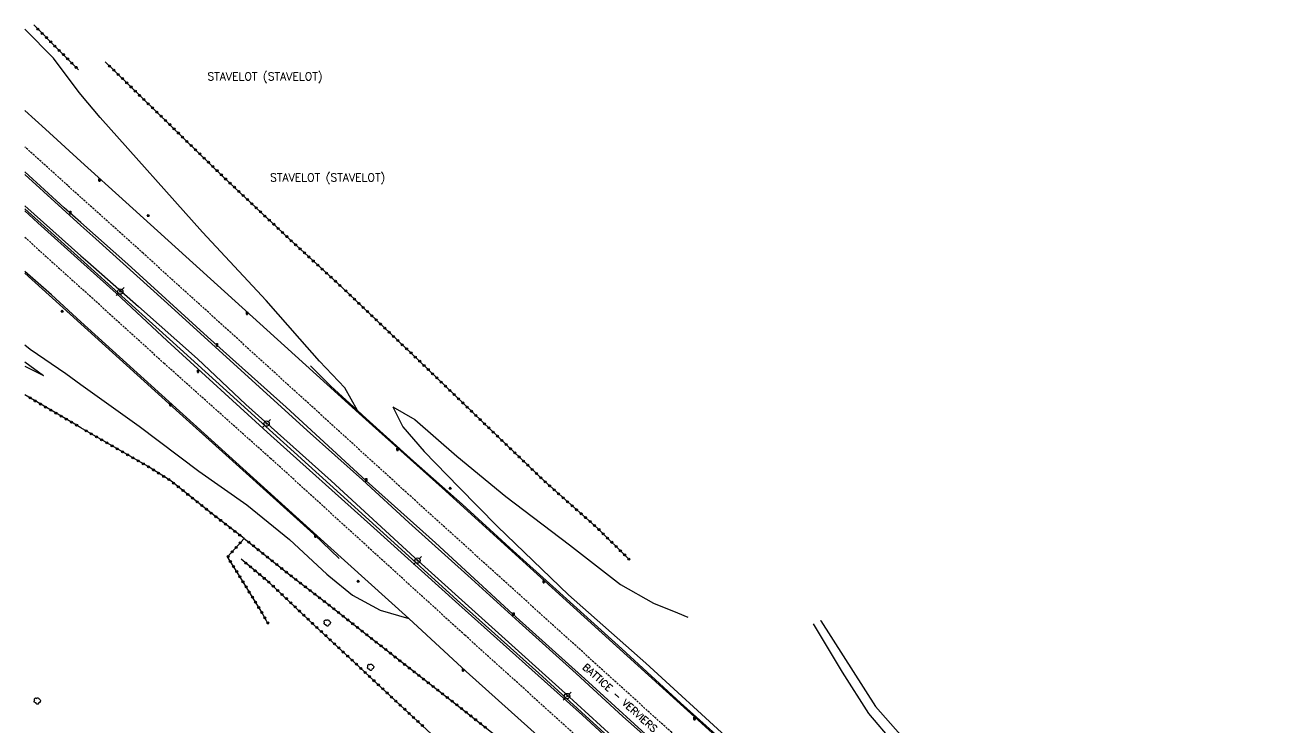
# Model space of a CAD drawing. Header units: millimetres. Extents: x 266999 to 268000, y 119000 to 120000.
# Drawn here: x 267000 to 267311.5, y 119350 to 119525.5 of the extents above; entities that cross this region are included whole.
import ezdxf
from ezdxf.enums import TextEntityAlignment as Align

# ---------------------------------------------------------------- set-up
doc = ezdxf.new("R2010")
doc.units = ezdxf.units.MM
doc.linetypes.add('DASHED', pattern=[0.75, 0.5, -0.25])
doc.layers.get('0').update_dxf_attribs({"linetype": 'CONTINUOUS'})
for name, color, linetype in [('W0001', 6, 'DASHED'), ('W0008', 7, 'CONTINUOUS'), ('W0010', 4, 'CONTINUOUS'), ('W0071', 7, 'CONTINUOUS'), ('W0211', 2, 'CONTINUOUS'), ('W0214', 2, 'CONTINUOUS'), ('W0300', 7, 'CONTINUOUS'), ('W0323', 7, 'CONTINUOUS'), ('W0401', 7, 'CONTINUOUS'), ('W0473', 7, 'CONTINUOUS'), ('W0850', 7, 'CONTINUOUS'), ('W0980', 7, 'CONTINUOUS'), ('W0989', 7, 'CONTINUOUS')]:
    doc.layers.add(name, color=color, linetype=linetype)
doc.styles.get("Standard").update_dxf_attribs({"font": 'romans.shx', "width": 0.85})

# ---------------------------------------------------------------- blocks, each defined once
blk = doc.blocks.new('T473')
for p, q in [((-0.166667, 0.166667), (0.166667, -0.166667)), ((-0.166667, -0.166667), (0.166667, 0.166667)), ((0.500001, 0.500001), (1.000002, 1.000002)), ((-1.000002, -1.000002), (-0.500001, -0.500001))]:
    blk.add_line(p, q)
blk.add_ellipse((0, 0), major_axis=(0.471405, 0.471405), ratio=1, start_param=5.4977871438, end_param=11.780972451)
blk = doc.blocks.new('T401')
for p, q in [((-0.3, 0.3), (0, 0.3)), ((-0.3, -0.25), (-0.3, 0.3)), ((-0.3, 0.15), (0, 0.15)), ((-0.3, 0), (0, 0)), ((0, 0.3), (0, -0.25)), ((-0.3, -0.15), (0, -0.15)), ((-0.3, -0.25), (-0.3, -0.3)), ((-0.3, -0.3), (0, -0.3)), ((0, -0.3), (0, -0.25))]:
    blk.add_line(p, q)
blk = doc.blocks.new('T850')
for p, q in [((-0.25, -0.15), (0, 0.32)), ((0, 0.32), (0.25, -0.15)), ((-0.25, -0.15), (0.25, -0.15))]:
    blk.add_line(p, q)
for major_axis in [(-0.106, 0.106), (-0.0354, 0.0354), (-0.0236, 0.0236)]:
    blk.add_ellipse((0, 0), major_axis=major_axis, ratio=1, start_param=3.926991, end_param=10.210176)
blk = doc.blocks.new('T300')
for p, q in [((-0.8, 0.51), (-0.86, 0.34)), ((-0.86, 0.34), (-0.86, 0.17)), ((-0.86, 0.17), (-0.74, 0.06)), ((-0.69, 0.63), (-0.8, 0.51)), ((-0.8, -0.06), (-0.74, 0.06)), ((-0.74, 0.06), (-0.69, 0.11)), ((-0.57, 0.69), (-0.69, 0.63)), ((-0.46, 0.69), (-0.57, 0.69)), ((-0.29, 0.63), (-0.46, 0.69)), ((-0.29, 0.63), (-0.17, 0.74)), ((-0.23, 0.57), (-0.29, 0.63)), ((-0.17, 0.74), (-0.06, 0.8)), ((-0.06, 0.8), (0.06, 0.8)), ((0.06, 0.8), (0.23, 0.74)), ((0.23, 0.74), (0.34, 0.63)), ((0.34, 0.63), (0.4, 0.51)), ((0.46, 0.46), (0.34, 0.46)), ((0.4, 0.51), (0.4, 0.46)), ((0.57, 0.4), (0.46, 0.46)), ((0.57, 0.4), (0.69, 0.29)), ((0.69, 0.29), (0.74, 0.17)), ((0.74, 0.06), (0.69, -0.17)), ((0.74, 0.17), (0.74, 0.06)), ((-0.8, -0.17), (-0.8, -0.06)), ((-0.8, -0.23), (-0.8, -0.17)), ((-0.74, -0.34), (-0.8, -0.23)), ((-0.69, -0.4), (-0.74, -0.34)), ((-0.51, -0.46), (-0.69, -0.4)), ((-0.4, -0.46), (-0.51, -0.46)), ((-0.4, -0.46), (-0.34, -0.46)), ((-0.34, -0.46), (-0.34, -0.4)), ((-0.34, -0.51), (-0.34, -0.46)), ((-0.29, -0.63), (-0.34, -0.51)), ((-0.17, -0.74), (-0.29, -0.63)), ((-0.06, -0.8), (-0.17, -0.74)), ((0.06, -0.8), (-0.06, -0.8)), ((0.17, -0.74), (0.06, -0.8)), ((0.23, -0.69), (0.17, -0.74)), ((0.29, -0.46), (0.23, -0.46)), ((0.29, -0.63), (0.23, -0.69)), ((0.46, -0.4), (0.29, -0.46)), ((0.34, -0.51), (0.29, -0.63)), ((0.34, -0.51), (0.34, -0.46)), ((0.57, -0.34), (0.46, -0.4)), ((0.63, -0.29), (0.57, -0.34)), ((0.69, -0.17), (0.63, -0.29))]:
    blk.add_line(p, q)
blk = doc.blocks.new('t323o')
at = {"color": 0, "linetype": 'Continuous'}
for radius in [0.25, 0.15]:
    blk.add_circle((0, 0), radius, dxfattribs=at)

msp = doc.modelspace()

# ---------------------------------------------------------------- linework, layer by layer
at = {"layer": 'W0001'}
for points in [[(267014, 119482.37), (267010.7, 119485.33), (267000, 119495.01)], [(267357.95, 119171), (267357.85, 119171.1), (267314.98, 119209.88), (267305.56, 119218.45), (267253.81, 119265.49), (267211.31, 119303.92), (267161.67, 119348.65), (267095.9, 119408.15), (267050.38, 119449.56), (267029.55, 119468.41), (267014.01, 119482.36), (267014, 119482.37)], [(267000, 119472.42), (267014, 119459.74)], [(267334.17, 119171), (267334.06, 119171.1), (267305.6, 119196.29), (267268.33, 119229.73), (267211.7, 119280.94), (267164.9, 119323.32), (267109.98, 119372.97), (267061.42, 119417.17), (267034.81, 119440.9), (267014.01, 119459.74), (267014, 119459.74)]]:
    msp.add_lwpolyline(points, dxfattribs=at)
at = {"layer": 'W0008'}
for points in [[(267000, 119504.08), (267005.17, 119499.42), (267014, 119491.39)], [(267014, 119491.39), (267014.01, 119491.39), (267025.23, 119481.17), (267064.87, 119445.32)], [(267014, 119476.11), (267009.8, 119479.81), (267000, 119488.75)], [(267000, 119479), (267003.26, 119476.07), (267014, 119466.39)], [(267045.6, 119447.51), (267025.76, 119465.73), (267014.01, 119476.1), (267014, 119476.11)], [(267014, 119466.39), (267014.01, 119466.38), (267022.84, 119458.42), (267035.59, 119446.57)], [(267014, 119451.28), (267006.62, 119458), (267000, 119463.91)], [(267023.6, 119442.52), (267014.01, 119451.27), (267014, 119451.28)], [(267304.95, 119202.82), (267265.41, 119238.34), (267236.08, 119265.16), (267201.58, 119296.23), (267167.98, 119326.66), (267139.41, 119352.96), (267108.48, 119380.62), (267086.35, 119400.54), (267061.48, 119422.85), (267035.59, 119446.57)], [(267045.6, 119447.51), (267065.3, 119429.94), (267085.26, 119411.57), (267102.6, 119396.03), (267121.99, 119378.24), (267139.97, 119362.05), (267159.89, 119343.89), (267178.74, 119327.11), (267196.47, 119310.71), (267213.41, 119295.62), (267233.17, 119277.54), (267250.48, 119262.26), (267270.7, 119243.82), (267287.79, 119228.35), (267307.55, 119210.49)], [(267314.21, 119219.68), (267286.28, 119244.96), (267260.9, 119267.97), (267217.85, 119306.91), (267199.36, 119323.67), (267173.66, 119346.94), (267147.84, 119370.21), (267128.13, 119388.14), (267104.28, 119409.8), (267086.87, 119425.4), (267083.59, 119428.37), (267064.87, 119445.32)], [(267023.6, 119442.52), (267075.62, 119395.47), (267095.97, 119377.16), (267110.31, 119363.88), (267126.45, 119349.44), (267182.82, 119298.32), (267214.57, 119269.38), (267257.55, 119230.63), (267295.37, 119196.59), (267316.48, 119177.83)]]:
    msp.add_lwpolyline(points, dxfattribs=at)
at = {"layer": 'W0010'}
for points in [[(267000, 119488.12), (267014, 119475.39)], [(267014, 119466.93), (267000, 119479.56)], [(267014, 119475.39), (267014.01, 119475.38), (267017.7, 119472.02), (267034.8, 119456.61), (267045.72, 119446.74)], [(267036.11, 119446.98), (267014.01, 119466.92), (267014, 119466.93)], [(267000, 119463.44), (267008.66, 119455.64), (267014, 119450.77)], [(267014, 119450.77), (267014.01, 119450.76), (267023.6, 119442.01), (267038.62, 119428.5), (267048.53, 119419.51), (267072.22, 119398.2), (267078.53, 119392.18)], [(267036.11, 119446.98), (267090.47, 119397.76), (267108.07, 119381.74), (267128.45, 119363.46), (267148.79, 119344.93), (267165.53, 119329.84), (267185.84, 119311.44), (267245.71, 119257.32), (267261.75, 119242.72), (267281.87, 119224.5), (267297.3, 119210.71), (267311.05, 119198.46)], [(267310.1, 119207.4), (267297.13, 119219.1), (267283.61, 119231.51), (267269.61, 119244.05), (267254.78, 119257.43), (267241.93, 119269.13), (267230.65, 119279.31), (267219.49, 119289.47), (267207.89, 119299.88), (267197.11, 119309.58), (267183.87, 119321.64), (267172.78, 119331.63), (267159.48, 119343.78), (267149.5, 119352.68), (267137.83, 119363.41), (267123.55, 119376.24), (267110.7, 119387.88), (267095.97, 119401.16), (267084.36, 119411.79), (267070.56, 119424.17), (267045.72, 119446.74)], [(267071.35, 119440.32), (267076.48, 119435.23), (267083.16, 119429.13), (267085.31, 119427.17), (267097.11, 119416.5), (267109.29, 119405.7), (267121.18, 119394.77), (267132.76, 119384.43), (267149.21, 119369.54), (267163.91, 119356.09), (267177.52, 119343.84), (267195.12, 119327.99), (267224.84, 119301.07), (267257.36, 119271.54), (267275.57, 119255.07), (267286.34, 119245.27), (267312.97, 119221.32), (267324.5, 119210.83), (267326.34, 119209.4), (267329.82, 119207.5), (267333.36, 119205.86), (267333.37, 119205.85)]]:
    msp.add_lwpolyline(points, dxfattribs=at)
at = {"layer": 'W0071'}
for points in [[(267316.58, 119250.27), (267304.23, 119264.82), (267296.21, 119273.67), (267288.72, 119281.02), (267275.32, 119293.2), (267263.53, 119303.81), (267252.05, 119314.57), (267238.82, 119326.02), (267217.07, 119346.23), (267210.96, 119353.37), (267204.35, 119363.73), (267197.15, 119375.84)], [(267198.88, 119376.67), (267198.92, 119376.6), (267212.64, 119355.16), (267218.88, 119348.07), (267229.52, 119337.99), (267239.44, 119328.99), (267239.79, 119328.68), (267245.56, 119323.46), (267252.48, 119317.2), (267261.13, 119310.26), (267271.04, 119301.46), (267285.01, 119288.79), (267287.36, 119286.55), (267298.14, 119276.29), (267298.94, 119275.39), (267309.22, 119263.77), (267311.07, 119261.38), (267312.44, 119266.6), (267313.18, 119269.13), (267313.59, 119270.54)]]:
    msp.add_lwpolyline(points, dxfattribs=at)
at = {"layer": 'W0211'}
for points in [[(267014, 119508.09), (267013.28, 119508.94), (267007.15, 119517.21), (267000, 119524.42)], [(267083.59, 119428.37), (267083.16, 119429.13), (267079.97, 119434.8), (267073.66, 119441.42), (267068.72, 119447.05), (267060.33, 119456.63), (267044.4, 119473.66), (267018.83, 119502.37), (267014.01, 119508.08), (267014, 119508.09)], [(267000, 119480.31), (267014, 119467.81)], [(267014, 119467.81), (267014.01, 119467.8), (267015.69, 119466.3), (267028.36, 119455.15), (267043.16, 119442.07), (267055.21, 119430.66), (267076.58, 119411.52), (267097.46, 119392.31), (267135.11, 119358.43), (267152.59, 119342.41), (267169.26, 119327.36), (267185.14, 119313.08), (267201.72, 119297.9), (267217.02, 119284.1), (267248.56, 119255.41), (267266.12, 119239.46), (267286.91, 119220.79), (267308.98, 119201), (267319.95, 119191.07), (267338.21, 119174.96), (267342.56, 119171.1), (267342.67, 119171)], [(267000, 119445.51), (267001.27, 119444.45), (267010.24, 119438.34), (267014, 119435.64)], [(267000, 119440.18), (267004.61, 119437.88)], [(267014, 119435.64), (267014.01, 119435.63), (267028.52, 119425.2), (267043.46, 119413.97), (267055.46, 119405.54), (267066.15, 119396.87), (267075.48, 119388.2), (267075.93, 119387.78), (267081.9, 119382.94), (267088.77, 119379.22), (267095.97, 119377.16)], [(267091.96, 119430.08), (267094.43, 119425.04), (267099.81, 119418.92), (267108.45, 119409.97), (267118.17, 119400.17), (267135.86, 119383.07), (267155.24, 119365.98), (267176.1, 119346.86), (267195.1, 119330.04), (267214.96, 119311.95), (267229.31, 119298.8), (267245.79, 119283.82), (267260.59, 119269.83), (267293.71, 119240.04), (267311.6, 119223.8)]]:
    msp.add_lwpolyline(points, dxfattribs=at)
at = {"layer": 'W0214'}
for points in [[(267000, 119441.3), (267004.61, 119437.88)], [(267091.96, 119430.08), (267097.45, 119426.85), (267107.95, 119417.72), (267120.2, 119407.66), (267136.12, 119395.56), (267148.85, 119385.62), (267157.12, 119380.99), (267163.13, 119378.54), (267165.72, 119377.49)]]:
    msp.add_lwpolyline(points, dxfattribs=at)
at = {"layer": 'W0323'}
for points in [[(267002.19, 119525.49), (267008, 119519.69), (267013.42, 119514.26)], [(267020.07, 119516.26), (267022.71, 119513.69), (267049.76, 119487.38), (267065.81, 119472.25), (267079.11, 119460.04)], [(267079.11, 119460.04), (267079.12, 119460.04), (267098.5, 119441.61), (267114.37, 119426.27), (267129.8, 119411.52), (267137.2, 119404.96), (267143.12, 119399.72), (267151.03, 119391.92)], [(267014, 119424.81), (267012.04, 119425.96), (267000, 119433.03)], [(267054.79, 119397.14), (267045.73, 119404.15), (267036.47, 119411.53), (267030.63, 119415.22), (267022.77, 119419.68), (267014.01, 119424.81), (267014, 119424.81)], [(267060.91, 119375.66), (267059.02, 119378.95), (267053.43, 119388.09), (267050.66, 119392.52), (267054.79, 119397.14)], [(267054.79, 119397.14), (267066.18, 119388.08), (267075.11, 119381.21), (267086.15, 119372.53), (267095.85, 119364.95), (267108.84, 119354.88), (267120.51, 119345.65), (267128.4, 119339.68), (267136.53, 119333.32), (267139.21, 119330.75), (267147.46, 119322.31), (267154.06, 119315.93), (267165, 119303.78), (267176.59, 119291.94), (267190.25, 119277.9), (267201.96, 119266.06), (267215, 119253.11), (267227.86, 119241.13), (267236.37, 119233.29)], [(267106.09, 119344.19), (267092.66, 119356.54), (267089.97, 119359.06), (267082.37, 119366.17), (267070.92, 119376.84), (267061.04, 119386.18), (267054.06, 119391.96)]]:
    msp.add_lwpolyline(points, dxfattribs=at)

# ---------------------------------------------------------------- block references
at = {"layer": 'W0300', "rotation": 359.9999899820874}
for p in [(267075.62, 119376.05), (267086.46, 119364.97), (267003.14, 119356.51)]:
    msp.add_blockref('T300', p, dxfattribs=at)
at = {"layer": 'W0323'}
for p, rotation in [((267003.25, 119524.43), 314.9912578914176), ((267004.31, 119523.37), 314.9912578914176), ((267005.38, 119522.31), 314.9912578914176), ((267006.44, 119521.25), 314.9912578914176), ((267007.5, 119520.19), 314.9912578914176), ((267008.56, 119519.13), 314.9947207429219), ((267009.62, 119518.07), 314.9947207429219), ((267010.68, 119517.01), 314.9947207429219), ((267011.74, 119515.95), 314.9947207429219), ((267012.8, 119514.89), 314.9947207429219), ((267021.14, 119515.21), 315.79023650196), ((267022.22, 119514.17), 315.79023650196), ((267023.29, 119513.12), 315.7893256438999), ((267024.37, 119512.08), 315.7893256438999), ((267025.44, 119511.03), 315.7893256438999), ((267026.52, 119509.98), 315.7893256438999), ((267027.59, 119508.94), 315.7893256438999), ((267028.67, 119507.89), 315.7893256438999), ((267029.74, 119506.85), 315.7893256438999), ((267030.82, 119505.8), 315.7893256438999), ((267031.89, 119504.75), 315.7893256438999), ((267032.97, 119503.71), 315.7893256438999), ((267034.05, 119502.66), 315.7893256438999), ((267035.12, 119501.62), 315.7893256438999), ((267036.2, 119500.57), 315.7893256438999), ((267037.27, 119499.52), 315.7893256438999), ((267038.35, 119498.48), 315.7893256438999), ((267039.42, 119497.43), 315.7893256438999), ((267040.5, 119496.39), 315.7893256438999), ((267041.57, 119495.34), 315.7893256438999), ((267042.65, 119494.3), 315.7893256438999), ((267043.72, 119493.25), 315.7893256438999), ((267044.8, 119492.2), 315.7893256438999), ((267045.87, 119491.16), 315.7893256438999), ((267046.95, 119490.11), 315.7893256438999), ((267048.02, 119489.07), 315.7893256438999), ((267049.1, 119488.02), 315.7893256438999), ((267050.18, 119486.98), 316.6917575843059), ((267051.27, 119485.95), 316.6917575843059), ((267052.36, 119484.92), 316.6917575843059), ((267053.45, 119483.89), 316.6917575843059), ((267054.55, 119482.86), 316.6917575843059), ((267055.64, 119481.84), 316.6917575843059), ((267056.73, 119480.81), 316.6917575843059), ((267057.82, 119479.78), 316.6917575843059), ((267058.91, 119478.75), 316.6917575843059), ((267060, 119477.72), 316.6917575843059), ((267061.09, 119476.69), 316.6917575843059), ((267062.19, 119475.66), 316.6917575843059), ((267063.28, 119474.63), 316.6917575843059), ((267064.37, 119473.6), 316.6917575843059), ((267065.46, 119472.58), 316.6917575843059), ((267066.56, 119471.56), 317.4759066604277), ((267067.67, 119470.54), 317.4759066604277), ((267068.77, 119469.53), 317.4759066604277), ((267069.88, 119468.52), 317.4759066604277), ((267070.98, 119467.5), 317.4759066604277), ((267072.09, 119466.49), 317.4759066604277), ((267073.19, 119465.47), 317.4759066604277), ((267074.3, 119464.46), 317.4759066604277), ((267075.41, 119463.45), 317.4759066604277), ((267076.51, 119462.43), 317.4759066604277), ((267077.62, 119461.42), 317.4759066604277), ((267078.72, 119460.4), 317.4759066604277), ((267080.2, 119459.01), 316.4381173970705), ((267081.29, 119457.98), 316.4381173970705), ((267082.38, 119456.94), 316.4381173970705), ((267083.46, 119455.91), 316.4381173970705), ((267084.55, 119454.88), 316.4381173970705), ((267085.64, 119453.84), 316.4381173970705), ((267086.72, 119452.81), 316.4381173970705), ((267087.81, 119451.78), 316.4381173970705), ((267088.9, 119450.74), 316.4381173970705), ((267089.98, 119449.71), 316.4381173970705), ((267091.07, 119448.67), 316.4381173970705), ((267092.16, 119447.64), 316.4381173970705), ((267093.24, 119446.61), 316.4381173970705), ((267094.33, 119445.57), 316.4381173970705), ((267095.42, 119444.54), 316.4381173970705), ((267096.51, 119443.51), 316.4381173970705), ((267097.59, 119442.47), 316.4381173970705), ((267098.68, 119441.44), 315.9802294503281), ((267099.76, 119440.39), 315.9802294503281), ((267100.84, 119439.35), 315.9802294503281), ((267101.91, 119438.31), 315.9802294503281), ((267102.99, 119437.27), 315.9802294503281), ((267104.07, 119436.23), 315.9802294503281), ((267105.15, 119435.18), 315.9802294503281), ((267106.23, 119434.14), 315.9802294503281), ((267001.29, 119432.27), 149.5549959272152), ((267002.59, 119431.51), 149.5549959272152), ((267003.88, 119430.75), 149.5549959272152), ((267107.31, 119433.1), 315.9802294503281), ((267108.39, 119432.06), 315.9802294503281), ((267109.46, 119431.01), 315.9802294503281), ((267005.17, 119429.99), 149.5549959272152), ((267006.47, 119429.23), 149.5549959272152), ((267007.76, 119428.47), 149.5549959272152), ((267009.05, 119427.71), 149.5549959272152), ((267110.54, 119429.97), 315.9802294503281), ((267111.62, 119428.93), 315.9802294503281), ((267112.7, 119427.89), 315.9802294503281), ((267010.35, 119426.95), 149.5549959272152), ((267011.64, 119426.19), 149.5549959272152), ((267012.93, 119425.44), 149.6817413853387), ((267015.29, 119424.05), 149.6923841444625), ((267113.78, 119426.84), 315.9802294503281), ((267114.86, 119425.8), 316.271512295679), ((267115.94, 119424.77), 316.271512295679), ((267016.59, 119423.3), 149.6923841444625), ((267017.88, 119422.54), 149.6923841444625), ((267019.18, 119421.78), 149.6923841444625), ((267020.47, 119421.03), 149.6923841444625), ((267117.03, 119423.73), 316.271512295679), ((267118.11, 119422.69), 316.271512295679), ((267119.2, 119421.66), 316.271512295679), ((267021.77, 119420.27), 149.6923841444625), ((267023.07, 119419.52), 150.3974281285107), ((267024.37, 119418.78), 150.3974281285107), ((267025.68, 119418.03), 150.3974281285107), ((267120.28, 119420.62), 316.271512295679), ((267121.36, 119419.58), 316.271512295679), ((267122.45, 119418.55), 316.271512295679), ((267026.98, 119417.29), 150.3974281285107), ((267028.28, 119416.55), 150.3974281285107), ((267029.59, 119415.81), 150.3974281285107), ((267030.89, 119415.06), 147.7642249121164), ((267123.53, 119417.51), 316.271512295679), ((267124.62, 119416.47), 316.271512295679), ((267125.7, 119415.44), 316.271512295679), ((267032.15, 119414.26), 147.7642249121164), ((267033.42, 119413.46), 147.7642249121164), ((267034.69, 119412.66), 147.7642249121164), ((267035.96, 119411.86), 147.7642249121164), ((267126.78, 119414.4), 316.271512295679), ((267127.87, 119413.36), 316.271512295679), ((267128.95, 119412.33), 316.271512295679), ((267037.17, 119410.98), 141.3915835040572), ((267038.34, 119410.04), 141.3915835040572), ((267039.52, 119409.11), 141.3915835040572), ((267130.04, 119411.3), 318.4838403098241), ((267131.17, 119410.3), 318.4838403098241), ((267132.29, 119409.31), 318.4838403098241), ((267040.69, 119408.17), 141.3915835040572), ((267041.86, 119407.23), 141.3915835040572), ((267043.03, 119406.3), 141.3915835040572), ((267044.2, 119405.36), 141.3915835040572), ((267133.41, 119408.31), 318.4838403098241), ((267134.54, 119407.32), 318.4838403098241), ((267135.66, 119406.33), 318.4838403098241), ((267136.78, 119405.33), 318.4838403098241), ((267045.38, 119404.43), 141.3915835040572), ((267046.56, 119403.5), 142.3075590351308), ((267047.75, 119402.59), 142.3075590351308), ((267137.91, 119404.34), 318.4849607576394), ((267139.03, 119403.34), 318.4849607576394), ((267140.15, 119402.35), 318.4849607576394), ((267048.93, 119401.67), 142.3075590351308), ((267050.12, 119400.75), 142.3075590351308), ((267051.31, 119399.83), 142.3075590351308), ((267141.28, 119401.36), 318.4849607576394), ((267142.4, 119400.36), 318.4849607576394), ((267143.5, 119399.35), 315.3904562450139), ((267052.49, 119398.92), 142.3075590351308), ((267053.68, 119398), 142.3075590351308), ((267053.79, 119396.03), 48.24438013675371), ((267055.96, 119396.21), 321.482193762682), ((267144.57, 119398.29), 315.3904562450139), ((267145.64, 119397.24), 315.3904562450139), ((267146.71, 119396.19), 315.3904562450139), ((267051.79, 119393.79), 48.24438013675371), ((267052.79, 119394.91), 48.24438013675371), ((267057.14, 119395.28), 321.482193762682), ((267058.31, 119394.34), 321.482193762682), ((267059.48, 119393.41), 321.482193762682), ((267147.77, 119395.13), 315.3904562450139), ((267148.84, 119394.08), 315.3904562450139), ((267149.91, 119393.03), 315.3904562450139), ((267050.79, 119392.67), 48.24438013675371), ((267051.35, 119391.42), 121.9263674185855), ((267052.14, 119390.14), 121.9263674185855), ((267055.21, 119391), 140.4307956264444), ((267056.37, 119390.05), 140.4307956264444), ((267060.66, 119392.47), 321.482193762682), ((267061.83, 119391.54), 321.482193762682), ((267063, 119390.61), 321.482193762682), ((267064.18, 119389.67), 321.482193762682), ((267150.98, 119391.97), 315.3904562450139), ((267052.94, 119388.87), 121.9263674185855), ((267053.73, 119387.59), 121.4749764327621), ((267057.52, 119389.09), 140.4307956264444), ((267058.68, 119388.14), 140.4307956264444), ((267059.84, 119387.18), 140.4307956264444), ((267065.35, 119388.74), 321.482193762682), ((267066.53, 119387.81), 322.4326477236395), ((267067.72, 119386.89), 322.4326477236395), ((267054.51, 119386.31), 121.4749764327621), ((267055.29, 119385.03), 121.4749764327621), ((267056.08, 119383.76), 121.4749764327621), ((267060.99, 119386.22), 140.4307956264444), ((267062.09, 119385.2), 136.5969304641541), ((267063.18, 119384.17), 136.5969304641541), ((267068.91, 119385.98), 322.4326477236395), ((267070.1, 119385.06), 322.4326477236395), ((267071.29, 119384.15), 322.4326477236395), ((267056.86, 119382.48), 121.4749764327621), ((267057.64, 119381.2), 121.4749764327621), ((267064.27, 119383.14), 136.5969304641541), ((267065.36, 119382.11), 136.5969304641541), ((267066.45, 119381.07), 136.5969304641541), ((267072.47, 119383.24), 322.4326477236395), ((267073.66, 119382.32), 322.4326477236395), ((267074.85, 119381.41), 322.4326477236395), ((267076.03, 119380.48), 321.8276490815951), ((267058.43, 119379.92), 121.4749764327621), ((267059.2, 119378.63), 119.8870950975121), ((267059.95, 119377.33), 119.8870950975121), ((267067.54, 119380.04), 136.5969304641541), ((267068.63, 119379.01), 136.5969304641541), ((267069.71, 119377.98), 136.5969304641541), ((267077.21, 119379.56), 321.8276490815951), ((267078.39, 119378.63), 321.8276490815951), ((267079.57, 119377.7), 321.8276490815951), ((267060.7, 119376.03), 119.8870950975121), ((267070.8, 119376.95), 136.5969304641541), ((267071.9, 119375.93), 137.0124140732918), ((267073, 119374.91), 137.0124140732918), ((267080.75, 119376.77), 321.8276490815951), ((267081.93, 119375.85), 321.8276490815951), ((267083.11, 119374.92), 321.8276490815951), ((267074.1, 119373.88), 137.0124140732918), ((267075.19, 119372.86), 137.0124140732918), ((267076.29, 119371.84), 137.0124140732918), ((267084.29, 119373.99), 321.8276490815951), ((267085.47, 119373.07), 321.8276490815951), ((267086.65, 119372.14), 321.9813240798105), ((267087.83, 119371.22), 321.9813240798105), ((267077.39, 119370.81), 137.0124140732918), ((267078.48, 119369.79), 137.0124140732918), ((267079.58, 119368.77), 137.0124140732918), ((267089.01, 119370.29), 321.9813240798105), ((267090.19, 119369.37), 321.9813240798105), ((267091.37, 119368.44), 321.9813240798105), ((267080.68, 119367.75), 137.0124140732918), ((267081.78, 119366.72), 137.0124140732918), ((267082.87, 119365.7), 136.8987842204679), ((267092.56, 119367.52), 321.9813240798105), ((267093.74, 119366.6), 321.9813240798105), ((267094.92, 119365.67), 321.9813240798105), ((267096.1, 119364.75), 322.2185968441855), ((267083.97, 119364.67), 136.8987842204679), ((267085.06, 119363.65), 136.8987842204679), ((267086.16, 119362.62), 136.8987842204679), ((267097.29, 119363.83), 322.2185968441855), ((267098.47, 119362.91), 322.2185968441855), ((267099.66, 119361.99), 322.2185968441855), ((267087.25, 119361.6), 136.8987842204679), ((267088.35, 119360.57), 136.8987842204679), ((267089.44, 119359.55), 136.8987842204679), ((267090.54, 119358.53), 136.90073535504), ((267100.84, 119361.07), 322.2185968441855), ((267102.03, 119360.16), 322.2185968441855), ((267103.22, 119359.24), 322.2185968441855), ((267091.63, 119357.5), 136.90073535504), ((267092.73, 119356.48), 137.3957482679368), ((267093.83, 119355.46), 137.3957482679368), ((267104.4, 119358.32), 322.2185968441855), ((267105.59, 119357.4), 322.2185968441855), ((267106.77, 119356.48), 322.2185968441855), ((267107.96, 119355.56), 322.2185968441855), ((267094.94, 119354.45), 137.3957482679368), ((267096.04, 119353.43), 137.3957482679368), ((267097.15, 119352.41), 137.3957482679368), ((267109.14, 119354.64), 321.682322035719), ((267110.32, 119353.71), 321.682322035719), ((267111.49, 119352.78), 321.682322035719), ((267098.25, 119351.4), 137.3957482679368), ((267099.35, 119350.38), 137.3957482679368), ((267112.67, 119351.85), 321.682322035719), ((267113.85, 119350.92), 321.682322035719), ((267115.03, 119349.99), 321.682322035719)]:
    msp.add_blockref('t323o', p, dxfattribs=dict(at, rotation=rotation))
at = {"layer": 'W0401', "rotation": 359.9999899820874}
for p in [(267018.81, 119486.76), (267011.49, 119478.61), (267055.66, 119453.45), (267048.18, 119445.54), (267043.43, 119438.94), (267036.49, 119430.62), (267093.27, 119419.45), (267085.47, 119411.8), (267072.73, 119397.75), (267129.81, 119386.38), (267122.3, 119378.28), (267109.66, 119364.27), (267167.53, 119352.15)]:
    msp.add_blockref('T401', p, dxfattribs=at)
at = {"layer": 'W0473', "rotation": 359.9999899820874}
for p in [(267023.83, 119458.83), (267060.41, 119425.86), (267098.13, 119391.63), (267135.53, 119357.75)]:
    msp.add_blockref('T473', p, dxfattribs=at)
at = {"layer": 'W0850', "rotation": 359.9999899820874}
for p in [(267030.83, 119477.82), (267009.28, 119453.94), (267106.3, 119409.69), (267083.27, 119386.49)]:
    msp.add_blockref('T850', p, dxfattribs=at)

# ---------------------------------------------------------------- texts
at = {"layer": 'W0980'}
for p in [(267060, 119512.5), (267075.68, 119487.23)]:
    msp.add_text('STAVELOT (STAVELOT)', height=2, dxfattribs=at).set_placement(p, align=Align.MIDDLE)
at = {"layer": 'W0989'}
msp.add_text('BATTICE - VERVIERS - FRANKFURT AM MAIN (D)', height=1.75, rotation=317.79, dxfattribs=at).set_placement((267161.15, 119346.08), align=Align.MIDDLE_CENTER)

doc.saveas('drawing.dxf')
